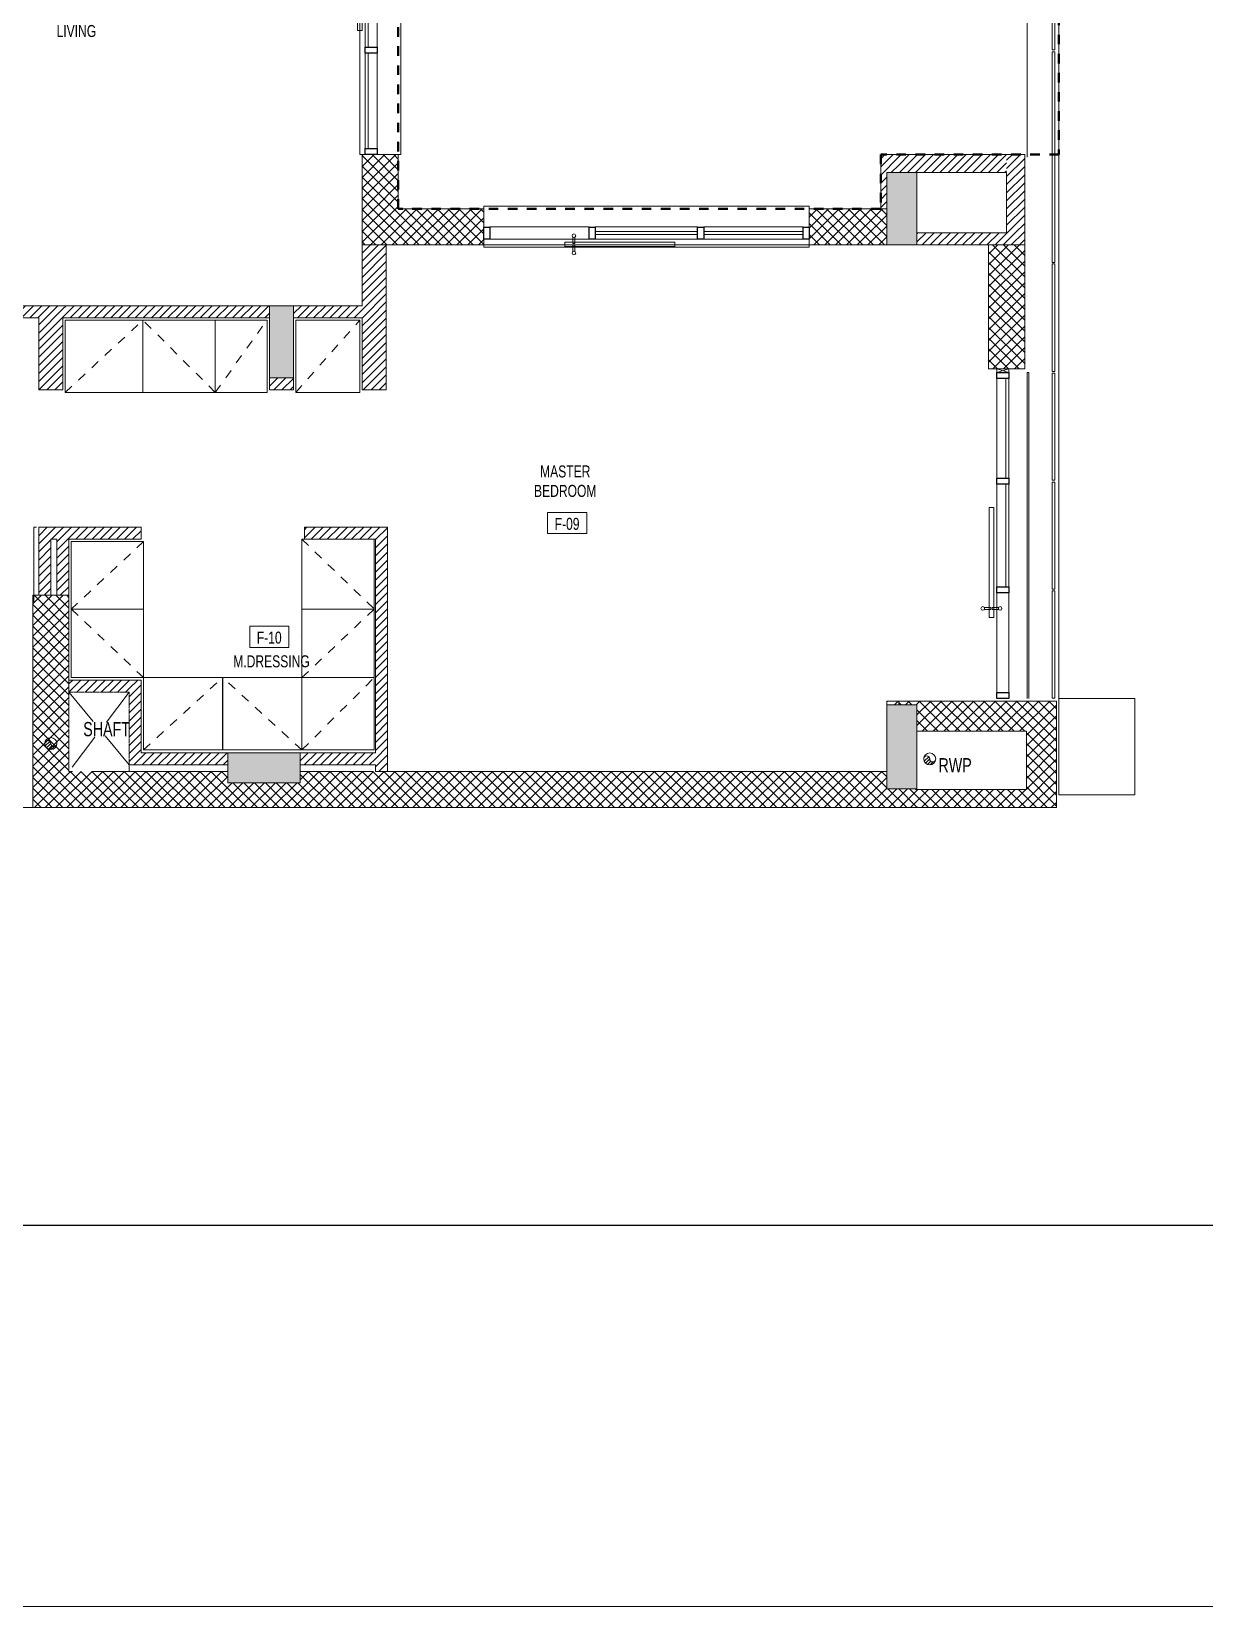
# Model space of a CAD drawing. Header units: millimetres. Extents: x -18512 to 101824, y -95768 to 52898.
# Drawn here: x 67708 to 77445, y -95768 to -82685 of the extents above; entities that cross this region are included whole.
import ezdxf

# ---------------------------------------------------------------- set-up
doc = ezdxf.new("R2010")
doc.units = ezdxf.units.MM
doc.header["$LTSCALE"] = 25
for name, pattern in [('Dash', [6.35, 3.175, -3.175]), ('Dash 3mm', [6, 3, -3]), ('HIDDEN', [0.375, 0.25, -0.125])]:
    doc.linetypes.add(name, pattern=pattern)
doc.layers.get('Defpoints').update_dxf_attribs({"lineweight": 0})
for name, color, linetype, lineweight in [('_FW_WALL_EXISTING', 150, 'Continuous', 25), ('A-ANNO-TEXT', 2, 'Continuous', 9), ('A-AREA-IDEN', 2, 'Continuous', 9), ('A-DETL', 7, 'Continuous', 5), ('A-DETL-MBND', 5, 'HIDDEN', 9), ('A-DOOR', 31, 'Continuous', 18), ('A-FLOR-OTLN', 6, 'Continuous', 18), ('A-FLOR-STRS', 2, 'Continuous', 9), ('A-GLAZ', 6, 'Continuous', 9), ('A-GLAZ-CWMG', 51, 'Continuous', 9), ('A-WOODEN DOOR FRAM', 9, 'Continuous', 9), ('I-WALL', 2, 'Continuous', 9), ('Q-CASE', 31, 'Continuous', 13), ('Q-CASE-HDLN', 31, 'Dash 3mm', 13), ('S-COLS', 6, 'Continuous', 9)]:
    doc.layers.add(name, color=color, linetype=linetype, lineweight=lineweight)
doc.layers.add('AR WALL HATCH', color=8, linetype='Continuous')
doc.styles.add('Arial Narrow_3', font='fi_9001f.ttf', dxfattribs={"width": 0.75, "height": 117.993921})
doc.styles.add('Arial Narrow_4', font='fi_9001f.ttf', dxfattribs={"width": 0.75, "height": 147.492401})
pattern_1 = [(45, (59229.075, -128347.31), (-33.67596, 33.67596), [])]
pattern_2 = [(45, (59229.075, -128347.31), (-44.90128, 44.90128), []), (135, (59229.075, -128347.31), (-44.90128, -44.90128), [])]
pattern_3 = [(45, (59229.075, -128367.31), (-33.67596, 33.67596), [])]

# ---------------------------------------------------------------- blocks, each defined once
blk = doc.blocks.new('Q  CurtainWall sliding door - GD03 85mm-7575996-FIRST FLOOR PLAN')
at = {"layer": 'A-DOOR'}
for p, q in [((277, 153), (277, 100)), ((293, 100), (293, 153)), ((210, 75), (210, 113)), ((210, 113), (1124, 113)), ((1124, 75), (210, 75)), ((277, 100), (293, 100)), ((277, 35), (277, 88)), ((277, 88), (293, 88)), ((293, 88), (293, 35)), ((1124, 113), (1124, 75))]:
    blk.add_line(p, q, dxfattribs=at)
for centre in [(285, 166), (285, 22)]:
    blk.add_circle(centre, 15, dxfattribs=at)
blk = doc.blocks.new('Rectangular Mullion - 50 x 100mm-7747704-FIRST FLOOR PLAN')
at = {"layer": 'A-GLAZ-CWMG'}
for p, q in [((13109, -15853), (12284, -15853)), ((13109, -15953), (12284, -15953))]:
    blk.add_line(p, q, dxfattribs=at)
blk = doc.blocks.new('Rectangular Mullion - 50 x 100mm-7747784-FIRST FLOOR PLAN')
at = {"layer": 'A-GLAZ-CWMG', "lineweight": 30}
for p, q in [((-50, 50), (0, 50)), ((-50, -50), (-50, 50)), ((0, 50), (0, -50)), ((0, -50), (-50, -50))]:
    blk.add_line(p, q, dxfattribs=at)
blk = doc.blocks.new('Rectangular Mullion - 50 x 100mm-7747785-FIRST FLOOR PLAN')
at = {"layer": 'A-GLAZ-CWMG', "lineweight": 30}
for p, q in [((0, 50), (-50, 50)), ((-50, 50), (-50, -50)), ((0, -50), (0, 50)), ((-50, -50), (0, -50))]:
    blk.add_line(p, q, dxfattribs=at)
blk = doc.blocks.new('System Panel - Glazed2-7575997-FIRST FLOOR PLAN')
at = {"layer": 'A-GLAZ', "lineweight": 18}
for p, q in [((425, 12.5), (-425, 12.5)), ((-425, 12.5), (-425, -12.5)), ((425, -12.5), (425, 12.5)), ((-425, -12.5), (425, -12.5))]:
    blk.add_line(p, q, dxfattribs=at)
blk = doc.blocks.new('System Panel - Glazed2-7575999-FIRST FLOOR PLAN')
at = {"layer": 'A-GLAZ', "lineweight": 18}
for p, q in [((412.5, 12.5), (-412.5, 12.5)), ((-412.5, 12.5), (-412.5, -12.5)), ((412.5, -12.5), (412.5, 12.5)), ((-412.5, -12.5), (412.5, -12.5))]:
    blk.add_line(p, q, dxfattribs=at)
blk = doc.blocks.new('Rectangular Mullion - 50 x 100mm-7747907-FIRST FLOOR PLAN')
at = {"layer": 'A-GLAZ-CWMG'}
for p, q in [((14009, -15853), (13159, -15853)), ((14009, -15953), (13159, -15953))]:
    blk.add_line(p, q, dxfattribs=at)
blk = doc.blocks.new('Rectangular Mullion - 50 x 100mm-5950993-FIRST FLOOR PLAN')
at = {"layer": 'A-GLAZ-CWMG', "lineweight": 30}
for p, q in [((-25, 50), (25, 50)), ((-25, -50), (-25, 50)), ((25, 50), (25, -50)), ((25, -50), (-25, -50))]:
    blk.add_line(p, q, dxfattribs=at)
blk = doc.blocks.new('Q  CurtainWall sliding door - GD03 85mm-8454329-FIRST FLOOR PLAN')
at = {"layer": 'A-DOOR'}
for p, q in [((1124, -75), (210, -75)), ((210, -75), (210, -113)), ((210, -113), (1124, -113)), ((277, -35), (277, -88)), ((277, -88), (293, -88)), ((277, -153), (277, -100)), ((277, -100), (293, -100)), ((293, -88), (293, -35)), ((293, -100), (293, -153)), ((1124, -113), (1124, -75))]:
    blk.add_line(p, q, dxfattribs=at)
for centre in [(285, -22), (285, -166)]:
    blk.add_circle(centre, 15, dxfattribs=at)
blk = doc.blocks.new('System Panel - Glazed-8454330-FIRST FLOOR PLAN')
at = {"layer": 'A-GLAZ', "lineweight": 18}
for p, q in [((427, 50), (-427, 50)), ((-427, 50), (-427, 25)), ((-427, 25), (427, 25)), ((427, 25), (427, 50))]:
    blk.add_line(p, q, dxfattribs=at)
blk = doc.blocks.new('System Panel - Glazed-8454331-FIRST FLOOR PLAN')
at = {"layer": 'A-GLAZ', "lineweight": 18}
for p, q in [((414, 49), (-414, 49)), ((-414, 49), (-414, 25)), ((-414, 25), (414, 25)), ((414, 25), (414, 49))]:
    blk.add_line(p, q, dxfattribs=at)
blk = doc.blocks.new('Rectangular Mullion - 50 x 100mm-8454334-FIRST FLOOR PLAN')
at = {"layer": 'A-GLAZ-CWMG'}
for p, q in [((16492, -12913), (16492, -12085)), ((16592, -12913), (16592, -12085))]:
    blk.add_line(p, q, dxfattribs=at)
blk = doc.blocks.new('Rectangular Mullion - 50 x 100mm-8454335-FIRST FLOOR PLAN')
at = {"layer": 'A-GLAZ-CWMG'}
for p, q in [((16492, -13816), (16492, -12963)), ((16592, -13816), (16592, -12963))]:
    blk.add_line(p, q, dxfattribs=at)
blk = doc.blocks.new('M_NAGA Room Tag - Room Tag-1756429-FIRST FLOOR PLAN')
at = {"layer": 'A-AREA-IDEN'}
for p, q in [((-3.25, 1.75), (-3.25, -1.75)), ((-3.25, 1.75), (3.25, 1.75)), ((3.25, 1.75), (3.25, -1.75)), ((-3.25, -1.75), (3.25, -1.75))]:
    blk.add_line(p, q, dxfattribs=at)
blk = doc.blocks.new('M_Tall Cabinet-Single Door_2_1 - MASTER_S CLOSET-8457966-FIRST FLOOR PLAN_')
at = {"layer": 'Q-CASE'}
for p, q in [((-266, 600), (304, 600)), ((-266, 0), (-266, 600)), ((304, 600), (304, 0)), ((304, 0), (-266, 0))]:
    blk.add_line(p, q, dxfattribs=at)
at = {"layer": 'Q-CASE-HDLN'}
blk.add_line((-266, 0), (304, 600), dxfattribs=at)
blk = doc.blocks.new('M_Tall Cabinet-Single Door_2_1 - MASTER_S CLOSET-5801432-FIRST FLOOR PLAN_')
at = {"layer": 'Q-CASE'}
for p, q in [((-281, 600), (319, 600)), ((-281, 0), (-281, 600)), ((319, 600), (319, 0)), ((319, 0), (-281, 0))]:
    blk.add_line(p, q, dxfattribs=at)
at = {"layer": 'Q-CASE-HDLN'}
blk.add_line((-281, 0), (319, 600), dxfattribs=at)
blk = doc.blocks.new('M_Tall Cabinet-Single Door_2_1 - MASTER_S CLOSET 3-8419521-FIRST FLOOR PLAN_')
at = {"layer": 'Q-CASE'}
for p, q in [((347, 0), (-310, 0)), ((-310, 0), (-310, -600)), ((347, -600), (347, 0)), ((-310, -600), (347, -600))]:
    blk.add_line(p, q, dxfattribs=at)
at = {"layer": 'Q-CASE-HDLN'}
blk.add_line((-310, 0), (347, -600), dxfattribs=at)
blk = doc.blocks.new('M_Tall Cabinet-Single Door_2_1 - MASTER_S CLOSET 3-7591575-FIRST FLOOR PLAN_')
at = {"layer": 'Q-CASE'}
for p, q in [((-310, 600), (347, 600)), ((-310, 0), (-310, 600)), ((347, 600), (347, 0)), ((347, 0), (-310, 0))]:
    blk.add_line(p, q, dxfattribs=at)
at = {"layer": 'Q-CASE-HDLN'}
blk.add_line((-310, 0), (347, 600), dxfattribs=at)
blk = doc.blocks.new('M_Tall Cabinet-Single Door_2_1 - MASTER_S CLOSET-8457960-FIRST FLOOR PLAN_')
at = {"layer": 'Q-CASE'}
for p, q in [((309, 0), (-271, 0)), ((-271, 0), (-271, -600)), ((309, -600), (309, 0)), ((-271, -600), (309, -600))]:
    blk.add_line(p, q, dxfattribs=at)
at = {"layer": 'Q-CASE-HDLN'}
blk.add_line((-271, 0), (309, -600), dxfattribs=at)
blk = doc.blocks.new('M_Tall Cabinet-Single Door_2_1 - MASTER_S CLOSET-8457912-FIRST FLOOR PLAN_')
at = {"layer": 'Q-CASE'}
for p, q in [((304, 0), (-266, 0)), ((-266, 0), (-266, -600)), ((304, -600), (304, 0)), ((-266, -600), (304, -600))]:
    blk.add_line(p, q, dxfattribs=at)
at = {"layer": 'Q-CASE-HDLN'}
blk.add_line((-266, 0), (304, -600), dxfattribs=at)
blk = doc.blocks.new('M_Tall Cabinet-Single Door_2_1 - MASTER_S CLOSET-8457936-FIRST FLOOR PLAN_')
at = {"layer": 'Q-CASE'}
for p, q in [((-261, 600), (299, 600)), ((-261, 0), (-261, 600)), ((299, 600), (299, 0)), ((299, 0), (-261, 0))]:
    blk.add_line(p, q, dxfattribs=at)
at = {"layer": 'Q-CASE-HDLN'}
blk.add_line((-261, 0), (299, 600), dxfattribs=at)
blk = doc.blocks.new('M_Tall Cabinet-Single Door_2_1 - MASTER_S CLOSET-8828864-FIRST FLOOR PLAN_')
at = {"layer": 'Q-CASE'}
for p, q in [((284, 0), (-246, 0)), ((-246, 0), (-246, -600)), ((284, -600), (284, 0)), ((-246, -600), (284, -600))]:
    blk.add_line(p, q, dxfattribs=at)
at = {"layer": 'Q-CASE-HDLN'}
blk.add_line((-246, 0), (284, -600), dxfattribs=at)
blk = doc.blocks.new('M_Tall Cabinet-Single Door_2_1 - MASTER_S CLOSET-7786597-FIRST FLOOR PLAN_')
at = {"layer": 'Q-CASE'}
for p, q in [((341, 0), (-304, 0)), ((-304, 0), (-304, -600)), ((341, -600), (341, 0)), ((-304, -600), (341, -600))]:
    blk.add_line(p, q, dxfattribs=at)
at = {"layer": 'Q-CASE-HDLN'}
blk.add_line((-304, 0), (341, -600), dxfattribs=at)
blk = doc.blocks.new('M_Tall Cabinet-Single Door_2_1 - MASTER_S CLOSET-8829059-FIRST FLOOR PLAN_')
at = {"layer": 'Q-CASE'}
for p, q in [((234, 0), (-196, 0)), ((-196, 0), (-196, -600)), ((234, -600), (234, 0)), ((-196, -600), (234, -600))]:
    blk.add_line(p, q, dxfattribs=at)
at = {"layer": 'Q-CASE-HDLN'}
blk.add_line((-196, 0), (234, -600), dxfattribs=at)
blk = doc.blocks.new('System Panel - Glazed-8810066-FIRST FLOOR PLAN')
at = {"layer": 'A-GLAZ', "lineweight": 18}
for p, q in [((396, -24), (-396, -24)), ((-396, -24), (-396, -49)), ((-396, -49), (396, -49)), ((396, -49), (396, -24))]:
    blk.add_line(p, q, dxfattribs=at)
blk = doc.blocks.new('System Panel - Glazed-8810067-FIRST FLOOR PLAN')
at = {"layer": 'A-GLAZ', "lineweight": 18}
for p, q in [((408, -25), (-408, -25)), ((-408, -25), (-408, -49)), ((-408, -49), (408, -49)), ((408, -49), (408, -25))]:
    blk.add_line(p, q, dxfattribs=at)
blk = doc.blocks.new('Q  CurtainWall sliding door - GD03 85mm-8810068-FIRST FLOOR PLAN')
at = {"layer": 'A-DOOR'}
for p, q in [((277, 153), (277, 100)), ((293, 100), (293, 153)), ((210, 75), (210, 113)), ((210, 113), (1124, 113)), ((1124, 75), (210, 75)), ((277, 100), (293, 100)), ((277, 35), (277, 88)), ((277, 88), (293, 88)), ((293, 88), (293, 35)), ((1124, 113), (1124, 75))]:
    blk.add_line(p, q, dxfattribs=at)
for centre in [(285, 166), (285, 22)]:
    blk.add_circle(centre, 15, dxfattribs=at)
blk = doc.blocks.new('Rectangular Mullion - 50 x 100mm-8809204-FIRST FLOOR PLAN')
at = {"layer": 'A-GLAZ-CWMG'}
for p, q in [((11249, -17396), (11249, -16604)), ((11349, -17396), (11349, -16604))]:
    blk.add_line(p, q, dxfattribs=at)
blk = doc.blocks.new('Rectangular Mullion - 50 x 100mm-8809205-FIRST FLOOR PLAN')
at = {"layer": 'A-GLAZ-CWMG'}
for p, q in [((11249, -18263), (11249, -17446)), ((11349, -18263), (11349, -17446))]:
    blk.add_line(p, q, dxfattribs=at)
blk = doc.blocks.new('Rectangular Mullion - 50 x 150mm-5974282-FIRST FLOOR PLAN')
at = {"layer": 'A-GLAZ-CWMG', "lineweight": 30}
for p, q in [((-50, 75), (0, 75)), ((-50, -75), (-50, 75)), ((0, 75), (0, -75)), ((0, -75), (-50, -75))]:
    blk.add_line(p, q, dxfattribs=at)
blk = doc.blocks.new('Rectangular Mullion - 50 x 100mm-7747902-FIRST FLOOR PLAN')
at = {"layer": 'A-GLAZ-CWMG', "lineweight": 30}
for p, q in [((0, 50), (-50, 50)), ((-50, 50), (-50, -50)), ((0, -50), (0, 50)), ((-50, -50), (0, -50))]:
    blk.add_line(p, q, dxfattribs=at)
blk = doc.blocks.new('Rectangular Mullion - 50 x 100mm-5974284-FIRST FLOOR PLAN')
at = {"layer": 'A-GLAZ-CWMG', "lineweight": 30}
for p, q in [((-25, 50), (25, 50)), ((-25, -50), (-25, 50)), ((25, 50), (25, -50)), ((25, -50), (-25, -50))]:
    blk.add_line(p, q, dxfattribs=at)
blk = doc.blocks.new('windo master 1')
at = {"layer": 'I-WALL'}
for p, q in [((-151003, -61021), (-153583, -61021)), ((-153583, -61041), (-153583, -61341)), ((-150983, -61021), (-151003, -61021)), ((-150983, -61341), (-150983, -61041)), ((-150883, -61021), (-150883, -61041)), ((-153583, -61361), (-150983, -61361))]:
    blk.add_line(p, q, dxfattribs=at)
for points in [[(-153583, -61041), (-153583, -61021)], [(-153583, -61361), (-153583, -61341)], [(-150983, -61361), (-150983, -61341)]]:
    blk.add_lwpolyline(points, dxfattribs=at)
at = {"layer": 'A-DOOR', "xscale": -1}
blk.add_blockref('Q  CurtainWall sliding door - GD03 85mm-8810068-FIRST FLOOR PLAN', (-151429, -61116), dxfattribs=at)
at = {"layer": 'A-GLAZ', "xscale": -1, "rotation": 180}
for name, p in [('System Panel - Glazed-8810066-FIRST FLOOR PLAN', (-153137, -61116)), ('System Panel - Glazed-8810067-FIRST FLOOR PLAN', (-152283, -61116))]:
    blk.add_blockref(name, p, dxfattribs=at)
at = {"layer": 'A-GLAZ-CWMG', "xscale": -1}
blk.add_blockref('Rectangular Mullion - 50 x 100mm-7747902-FIRST FLOOR PLAN', (-153583, -61116), dxfattribs=at)
at = {"layer": 'A-GLAZ-CWMG', "xscale": -1, "rotation": 90}
for name, p in [('Rectangular Mullion - 50 x 100mm-8809204-FIRST FLOOR PLAN', (-170138, -49817)), ('Rectangular Mullion - 50 x 100mm-8809205-FIRST FLOOR PLAN', (-170138, -49817)), ('Rectangular Mullion - 50 x 100mm-8809204-FIRST FLOOR PLAN', (-168429, -49817))]:
    blk.add_blockref(name, p, dxfattribs=at)
at = {"layer": 'A-GLAZ-CWMG', "extrusion": (0, 0, -1), "xscale": -1}
for name, p in [('Rectangular Mullion - 50 x 100mm-5974284-FIRST FLOOR PLAN', (152717, -61116)), ('Rectangular Mullion - 50 x 100mm-5974284-FIRST FLOOR PLAN', (151850, -61116)), ('Rectangular Mullion - 50 x 150mm-5974282-FIRST FLOOR PLAN', (150983, -61116))]:
    blk.add_blockref(name, p, dxfattribs=at)

msp = doc.modelspace()

# ---------------------------------------------------------------- hatches: boundary and pattern name
at = {"layer": 'AR WALL HATCH', "lineweight": 5}
h = msp.add_hatch(dxfattribs=at)
h.set_pattern_fill('ANSI37', color=256, scale=20, style=0)
h.set_pattern_definition(pattern_2)
h.paths.add_polyline_path([(70453.1, -83707.3), (70753.1, -83707.3), (70753.1, -84157), (70453.1, -84157), (70453.1, -83940.2)], flags=0)
h.paths.add_polyline_path([(70453.1, -79588.9), (70753.1, -79588.9), (70753.1, -81107.3), (70453.1, -81107.3)])
h = msp.add_hatch(dxfattribs=at)
h.set_pattern_fill('ANSI31', color=256, scale=15, style=0)
h.set_pattern_definition(pattern_3)
h.paths.add_polyline_path([(74758.1, -83707.4), (74908.1, -83707.4), (74908.1, -83857.4), (74808.1, -83857.4), (74808.1, -84157), (74758.1, -84157), (74758.1, -84117)])
h = msp.add_hatch(dxfattribs=at)
h.set_pattern_fill('ANSI31', color=256, scale=15, style=0)
h.set_pattern_definition(pattern_3)
h.paths.add_polyline_path([(75803.1, -83707.4), (75803.1, -83857.4), (75058.1, -83857.4), (74908.1, -83857.4), (74908.1, -83707.4), (75260.3, -83707.4)])
h = msp.add_hatch(dxfattribs=at)
h.set_pattern_fill('ANSI31', color=256, scale=15, style=0)
h.set_pattern_definition(pattern_1)
h.paths.add_polyline_path([(75953.1, -83707.4), (75953.1, -84357), (75803.1, -84357), (75803.1, -83707.4)])
h = msp.add_hatch(dxfattribs=at)
h.set_pattern_fill('ANSI37', color=256, scale=20, style=0)
h.set_pattern_definition(pattern_2)
h.paths.add_polyline_path([(74284.1, -84157), (74808.1, -84157), (74808.1, -84457), (74163, -84457), (74163, -84157)], flags=0)
h.paths.add_polyline_path([(70753.1, -84157), (71463, -84157), (71463, -84457), (70453.1, -84457), (70453.1, -84157), (70623.3, -84157)], flags=0)
h = msp.add_hatch(dxfattribs=at)
h.set_pattern_fill('ANSI31', color=256, scale=15, style=0)
h.set_pattern_definition(pattern_1)
h.paths.add_polyline_path([(75803.1, -84357), (75953.1, -84357), (75953.1, -84457), (75058.1, -84457), (75058.1, -84357), (75260.3, -84357)], flags=0)
h = msp.add_hatch(dxfattribs=at)
h.set_pattern_fill('ANSI31', color=256, scale=15, style=0)
h.set_pattern_definition(pattern_1)
h.paths.add_polyline_path([(70653.1, -84457), (70653.1, -85062.4), (70453.1, -85062.4), (70453.1, -84457)], flags=0)
h = msp.add_hatch(dxfattribs=at)
h.set_pattern_fill('ANSI37', color=256, scale=20, style=0)
h.set_pattern_definition(pattern_2)
h.paths.add_polyline_path([(75953.1, -85486.9), (75653.1, -85486.9), (75653.1, -84457), (75953.1, -84457)])
h = msp.add_hatch(dxfattribs=at)
h.set_pattern_fill('ANSI31', color=256, scale=15, style=0)
h.set_pattern_definition(pattern_1)
h.paths.add_polyline_path([(67768.1, -84962.4), (67768.1, -85062.4), (67028.1, -85062.4), (67028.1, -84962.4), (67748.1, -84962.4)])
h.paths.add_polyline_path([(65898.1, -84962.4), (65968.1, -84962.4), (65968.1, -85062.4), (65878.1, -85062.4), (65878.1, -84962.4)])
h = msp.add_hatch(dxfattribs=at)
h.set_pattern_fill('ANSI31', color=256, scale=15, style=0)
h.set_pattern_definition(pattern_1)
h.paths.add_polyline_path([(67968.1, -84962.4), (67968.1, -85662.4), (67768.1, -85662.4), (67768.1, -84962.4)], flags=0)
h = msp.add_hatch(dxfattribs=at)
h.set_pattern_fill('ANSI31', color=256, scale=15, style=0)
h.set_pattern_definition(pattern_1)
h.paths.add_polyline_path([(70453.1, -84962.4), (70453.1, -85062.4), (69882.9, -85062.4), (69882.9, -84962.4), (70433.1, -84962.4)], flags=0)
h.paths.add_polyline_path([(67988.1, -84962.4), (69682.9, -84962.4), (69682.9, -85062.4), (67968.1, -85062.4), (67968.1, -84962.4)], flags=0)
h = msp.add_hatch(dxfattribs=at)
h.set_pattern_fill('ANSI31', color=256, scale=15, style=0)
h.set_pattern_definition(pattern_1)
h.paths.add_polyline_path([(70453.1, -85062.4), (70653.1, -85062.4), (70653.1, -85662.4), (70453.1, -85662.4), (70453.1, -85070)], flags=0)
h = msp.add_hatch(dxfattribs=at)
h.set_pattern_fill('ANSI31', color=256, scale=15, style=0)
h.set_pattern_definition(pattern_1)
h.paths.add_polyline_path([(69882.9, -85662.4), (69682.9, -85662.4), (69682.9, -85562.4), (69782.9, -85562.4), (69882.9, -85562.4)])
h = msp.add_hatch(dxfattribs=at)
h.set_pattern_fill('ANSI31', color=256, scale=15, style=0)
h.set_pattern_definition(pattern_1)
h.paths.add_polyline_path([(67868.1, -87367.6), (67768.1, -87367.6), (67768.1, -86802.4), (67868.1, -86802.4)])
h = msp.add_hatch(dxfattribs=at)
h.set_pattern_fill('ANSI31', color=256, scale=15, style=0)
h.set_pattern_definition(pattern_1)
h.paths.add_polyline_path([(67938.7, -86802.4), (68618.1, -86802.4), (68618.1, -86902.4), (67868.1, -86902.4), (67868.1, -86802.4)], flags=0)
h = msp.add_hatch(dxfattribs=at)
h.set_pattern_fill('ANSI31', color=256, scale=15, style=0)
h.set_pattern_definition(pattern_1)
h.paths.add_polyline_path([(70553.1, -86802.4), (70663.1, -86802.4), (70663.1, -86902.4), (69973.1, -86902.4), (69973.1, -86802.4), (70379.2, -86802.4)], flags=0)
h = msp.add_hatch(dxfattribs=at)
h.set_pattern_fill('ANSI31', color=256, scale=15, style=0)
h.set_pattern_definition(pattern_1)
h.paths.add_polyline_path([(67918.1, -86902.4), (68018.1, -86902.4), (68018.1, -87367.6), (67918.1, -87367.6), (67918.1, -86922.4)])
h = msp.add_hatch(dxfattribs=at)
h.set_pattern_fill('ANSI31', color=256, scale=15, style=0)
h.set_pattern_definition(pattern_1)
h.paths.add_polyline_path([(70563.1, -86902.4), (70663.1, -86902.4), (70663.1, -88832.4), (70563.1, -88832.4), (70563.1, -86922.4)], flags=0)
h = msp.add_hatch(dxfattribs=at)
h.set_pattern_fill('ANSI37', color=256, scale=20, style=0)
h.set_pattern_definition(pattern_2)
h.paths.add_polyline_path([(67868.1, -87367.6), (68018.1, -87367.6), (68018.1, -88072.4), (67718.1, -88072.4), (67718.1, -87367.6), (67768.1, -87367.6)])
h = msp.add_hatch(dxfattribs=at)
h.set_pattern_fill('ANSI37', color=256, scale=20, style=0)
h.set_pattern_definition(pattern_2)
h.paths.add_polyline_path([(68018.1, -88072.4), (68018.1, -88832.4), (67718.1, -88832.4), (67718.1, -88072.4), (67938.7, -88072.4)], flags=0)
h = msp.add_hatch(dxfattribs=at)
h.set_pattern_fill('ANSI31', color=256, scale=15, style=0)
h.set_pattern_definition(pattern_1)
h.paths.add_polyline_path([(68518.1, -88072.4), (68518.1, -88172.4), (68018.1, -88172.4), (68018.1, -88072.4), (68426.8, -88072.4)], flags=0)
h = msp.add_hatch(dxfattribs=at)
h.set_pattern_fill('ANSI31', color=256, scale=15, style=0)
h.set_pattern_definition(pattern_1)
h.paths.add_polyline_path([(68518.1, -88072.4), (68618.1, -88072.4), (68618.1, -88676.9), (68518.1, -88676.9), (68518.1, -88083)], flags=0)
h = msp.add_hatch(dxfattribs=at)
h.set_pattern_fill('ANSI37', color=256, scale=20, style=0)
h.set_pattern_definition(pattern_2)
h.paths.add_polyline_path([(74928.1, -88246.9), (75822.1, -88246.9), (75822.1, -88496.9), (75058.1, -88496.9), (75058.1, -88276.9), (74908.1, -88276.9), (74908.1, -88246.9)], flags=0)
h = msp.add_hatch(dxfattribs=at)
h.set_pattern_fill('ANSI37', color=256, scale=20, style=0)
h.set_pattern_definition(pattern_2)
h.paths.add_polyline_path([(76217.1, -88246.9), (76217.1, -88496.9), (75822.1, -88496.9), (75822.1, -88246.9)])
h = msp.add_hatch(dxfattribs=at)
h.set_pattern_fill('ANSI37', color=256, scale=20, style=0)
h.set_pattern_definition(pattern_2)
h.paths.add_polyline_path([(76217.1, -88496.9), (76217.1, -89132.4), (75967.1, -89132.4), (75967.1, -88496.9)], flags=0)
h = msp.add_hatch(dxfattribs=at)
h.set_pattern_fill('ANSI31', color=256, scale=15, style=0)
h.set_pattern_definition(pattern_1)
h.paths.add_polyline_path([(69338.1, -88676.9), (69338.1, -88776.9), (68518.1, -88776.9), (68518.1, -88676.9), (68618.1, -88676.9)], flags=0)
h.paths.add_polyline_path([(69938.1, -88676.9), (70563.1, -88676.9), (70563.1, -88776.9), (69938.1, -88776.9)], flags=0)
h = msp.add_hatch(dxfattribs=at)
h.set_pattern_fill('ANSI37', color=256, scale=20, style=0)
h.set_pattern_definition(pattern_2)
h.paths.add_polyline_path([(67718.1, -88832.4), (69338.1, -88832.4), (69338.1, -88926.9), (69938.1, -88926.9), (69938.1, -88832.4), (70663.1, -88832.4), (70663.1, -89132.4), (67718.1, -89132.4), (67718.1, -88836.2)], flags=0)
h = msp.add_hatch(dxfattribs=at)
h.set_pattern_fill('ANSI37', color=256, scale=20, style=0)
h.set_pattern_definition(pattern_2)
h.paths.add_polyline_path([(70683.1, -88832.4), (74808.1, -88832.4), (74808.1, -88976.9), (75047.1, -88976.9), (75047.1, -89132.4), (70663.1, -89132.4), (70663.1, -88832.4)], flags=0)
h = msp.add_hatch(dxfattribs=at)
h.set_pattern_fill('ANSI37', color=256, scale=20, style=0)
h.set_pattern_definition(pattern_2)
h.paths.add_polyline_path([(75047.1, -88982.4), (75967.1, -88982.4), (75967.1, -89132.4), (75047.1, -89132.4)], flags=0)
at = {"layer": 'I-WALL'}
h = msp.add_hatch(dxfattribs=at)
h.set_pattern_fill('ANSI31', color=256, scale=20, style=0)
h.set_pattern_definition([(45, (59229.075, -128347.31), (-44.90128, 44.90128), [])])
h.paths.add_polyline_path([(74808.1, -88246.9), (74908.1, -88246.9), (74908.1, -88276.9), (74808.1, -88276.9)], flags=0)
at = {"layer": 'S-COLS', "lineweight": 5}
for points in [[(75058.1, -83857), (75058.1, -84457), (74808.1, -84457), (74808.1, -83857), (74908.1, -83857)], [(69682.9, -84962.4), (69882.9, -84962.4), (69882.9, -85562.4), (69682.9, -85562.4), (69682.9, -85062.4)], [(74928.1, -88276.9), (75058.1, -88276.9), (75058.1, -88976.9), (74808.1, -88976.9), (74808.1, -88276.9), (74908.1, -88276.9)], [(69338.1, -88676.9), (69938.1, -88676.9), (69938.1, -88926.9), (69338.1, -88926.9), (69338.1, -88776.9)]]:
    msp.add_hatch(color=252, dxfattribs=at).paths.add_polyline_path(points, flags=0)

# ---------------------------------------------------------------- linework, layer by layer
at = {"layer": '_FW_WALL_EXISTING'}
msp.add_line((53201.4, -92600.4), (82927.7, -92600.4), dxfattribs=at)
at = {"layer": 'A-DETL', "lineweight": 18}
for p, q in [((76237.1, -89026.9), (76237.1, -88226.9)), ((76237.1, -88226.9), (76868.1, -88226.9)), ((76868.1, -88226.9), (76868.1, -89026.9)), ((76868.1, -89026.9), (76237.1, -89026.9))]:
    msp.add_line(p, q, dxfattribs=at)
at = {"layer": 'A-DETL'}
for p, q in [((67859.7, -88581.7), (67821.9, -88619.5)), ((67868.1, -88600.4), (67832.8, -88635.7)), ((67876.6, -88619.1), (67849, -88646.6)), ((67897.8, -88624.9), (67872.6, -88650.2)), ((75156.1, -88709), (75118.3, -88746.8)), ((75164.5, -88727.7), (75129.1, -88763.1)), ((75172.9, -88746.4), (75145.4, -88773.9)), ((75194.1, -88752.3), (75168.9, -88777.5))]:
    msp.add_line(p, q, dxfattribs=at)
at = {"layer": 'A-DETL', "lineweight": 18}
for centre in [(67868.1, -88600.4), (75164.5, -88727.7)]:
    msp.add_circle(centre, 50, dxfattribs=at)
at = {"layer": 'A-DETL'}
for centre, start, end in [((67843.1, -88600.4), 0, 180), ((67893.1, -88600.4), 180, 0), ((75139.5, -88727.7), 0, 180), ((75189.5, -88727.7), 180, 0)]:
    msp.add_arc(centre, 25, start, end, dxfattribs=at)
at = {"layer": 'A-DETL-MBND'}
for p, q in [((68018.1, -88832.4), (68018.1, -88172.4)), ((68018.1, -88172.4), (68518.1, -88172.4)), ((68518.1, -88172.4), (68518.1, -88832.4))]:
    msp.add_line(p, q, dxfattribs=at)
at = {"layer": 'A-DETL-MBND', "ltscale": 50}
for p, q in [((68518.1, -88776.9), (68018.1, -88172.4)), ((68518.1, -88172.4), (68018.1, -88832.4)), ((68518.1, -88832.4), (68018.1, -88832.4))]:
    msp.add_line(p, q, dxfattribs=at)
at = {"layer": 'A-FLOR-OTLN'}
for p, q in [((76237.1, -76808.9), (76237.1, -88226.9)), ((75973.1, -83727.4), (75973.1, -77088.9)), ((71463, -84458), (74163, -84458)), ((75973.1, -85516.9), (75987.1, -85516.9)), ((75973.1, -88226.9), (75973.1, -85516.9)), ((75987.1, -85516.9), (75987.1, -88226.9)), ((67748.1, -86802.4), (67728.1, -86802.4)), ((67728.1, -86802.4), (67728.1, -87422.4)), ((69930.4, -87700.7), (69929.4, -87700.7)), ((67718.1, -89132.4), (65978.1, -89132.4))]:
    msp.add_line(p, q, dxfattribs=at)
at = {"layer": 'A-FLOR-STRS', "color": 20, "linetype": 'Dash', "lineweight": 50, "true_color": 0xf8311b}
msp.add_lwpolyline([(70912.3, -76202.4), (76237.1, -76202.4), (76237.1, -83707.4), (74758.1, -83707.4), (74758.1, -84157), (70753.1, -84157), (70753.1, -76758.5), (70912.3, -76758.5), (70912.3, -76202.4)], dxfattribs=at)
at = {"layer": 'A-WOODEN DOOR FRAM', "color": 252}
msp.add_lwpolyline([(75821.1, -85516.9), (75721.1, -85516.9), (75721.1, -85486.9), (75821.1, -85486.9)], close=True, dxfattribs=at)
for points in [[(75821.1, -85516.9), (75721.1, -85486.9)], [(75721.1, -85516.9), (75821.1, -85486.9)]]:
    msp.add_lwpolyline(points, dxfattribs=at)
at = {"layer": 'Defpoints'}
msp.add_lwpolyline([(44100.1, -69918.3), (88200.1, -69918.3), (88200.1, -95768.3), (44100.1, -95768.3)], close=True, dxfattribs=at)
at = {"layer": 'I-WALL'}
for p, q in [((76182.1, -81987.4), (76182.1, -82837.4)), ((76202.1, -82837.4), (76202.1, -81987.4)), ((76182.1, -82837.4), (76202.1, -82837.4)), ((76182.1, -82852.4), (76182.1, -83702.4)), ((76182.1, -82852.4), (76202.1, -82852.4)), ((76202.1, -83702.4), (76202.1, -82852.4)), ((70453.1, -83707.3), (70453.1, -84962.4)), ((70753.1, -84157), (70753.1, -83707.3)), ((75953.1, -83707.4), (74758.1, -83707.4)), ((74758.1, -83707.4), (74758.1, -84157)), ((75953.1, -83707.4), (75953.1, -85486.9)), ((76182.1, -83702.4), (76202.1, -83702.4)), ((76182.1, -83712.4), (76182.1, -84602.4)), ((76182.1, -83712.4), (76202.1, -83712.4)), ((76202.1, -84602.4), (76202.1, -83712.4)), ((75803.1, -83857.4), (74808.1, -83857.4)), ((74808.1, -83857.4), (74808.1, -84117)), ((75803.1, -84357), (75803.1, -83857.4)), ((71463, -84157), (70753.1, -84157)), ((71463, -84137), (71463, -84477)), ((74163, -84137), (71463, -84137)), ((74163, -84477), (74163, -84137)), ((74808.1, -84157), (74163, -84157)), ((74808.1, -84157), (74808.1, -84457)), ((75058.1, -84357), (75803.1, -84357)), ((75058.1, -84457), (75058.1, -84357)), ((70453.1, -84457), (71463, -84457)), ((70653.1, -84457), (70653.1, -85662.4)), ((71463, -84477), (74163, -84477)), ((74163, -84457), (75953.1, -84457)), ((75653.1, -85486.9), (75653.1, -84457)), ((76182.1, -84602.4), (76202.1, -84602.4)), ((76182.1, -84614.4), (76182.1, -85509.4)), ((76182.1, -84614.4), (76202.1, -84614.4)), ((76202.1, -85509.4), (76202.1, -84614.4)), ((67028.1, -84962.4), (70453.1, -84962.4)), ((69682.9, -84962.4), (69682.9, -85062.4)), ((69882.9, -84962.4), (69882.9, -85662.4)), ((67768.1, -85062.4), (67028.1, -85062.4)), ((67768.1, -85062.4), (67768.1, -85662.4)), ((67968.1, -85062.4), (67968.1, -85662.4)), ((69682.9, -85062.4), (67968.1, -85062.4)), ((69682.9, -85082.4), (69682.9, -85662.4)), ((70453.1, -85062.4), (69882.9, -85062.4)), ((70453.1, -85062.4), (70453.1, -85662.4)), ((69682.9, -85562.4), (69782.9, -85562.4)), ((69782.9, -85562.4), (69882.9, -85562.4)), ((75953.1, -85486.9), (75653.1, -85486.9)), ((76182.1, -85509.4), (76202.1, -85509.4)), ((76182.1, -85521.9), (76182.1, -86411.9)), ((76182.1, -85521.9), (76202.1, -85521.9)), ((76202.1, -86411.9), (76202.1, -85521.9)), ((67968.1, -85662.4), (67768.1, -85662.4)), ((69682.9, -85662.4), (69882.9, -85662.4)), ((70653.1, -85662.4), (70453.1, -85662.4)), ((76182.1, -86411.9), (76202.1, -86411.9)), ((76182.1, -86427.7), (76182.1, -87317.7)), ((76182.1, -86427.7), (76202.1, -86427.7)), ((76202.1, -87317.7), (76202.1, -86427.7)), ((67768.1, -87367.6), (67768.1, -86802.4)), ((68618.1, -86802.4), (67768.1, -86802.4)), ((68618.1, -86802.4), (68618.1, -86902.4)), ((69973.1, -86902.4), (69973.1, -86802.4)), ((69973.1, -86802.4), (70663.1, -86802.4)), ((70663.1, -86802.4), (70663.1, -88832.4)), ((67868.1, -86922.4), (67868.1, -86902.4)), ((67918.1, -86902.4), (67868.1, -86902.4)), ((67868.1, -86922.4), (67868.1, -87367.6)), ((67918.1, -86922.4), (67918.1, -86902.4)), ((67918.1, -87367.6), (67918.1, -86922.4)), ((68018.1, -86902.4), (68018.1, -88172.4)), ((68618.1, -86902.4), (68018.1, -86902.4)), ((70563.1, -86902.4), (69973.1, -86902.4)), ((70563.1, -86902.4), (70563.1, -88676.9)), ((67718.1, -87367.6), (68018.1, -87367.6)), ((67718.1, -89132.4), (67718.1, -87367.6)), ((76182.1, -87317.7), (76202.1, -87317.7)), ((76182.1, -87331.9), (76182.1, -88221.9)), ((76182.1, -87331.9), (76202.1, -87331.9)), ((76202.1, -88221.9), (76202.1, -87331.9)), ((68018.1, -88072.4), (68618.1, -88072.4)), ((68618.1, -88072.4), (68618.1, -88676.9)), ((76217.1, -88246.9), (74808.1, -88246.9)), ((74808.1, -88246.9), (74808.1, -88812.4)), ((74908.1, -88276.9), (74808.1, -88276.9)), ((74908.1, -88246.9), (74908.1, -88276.9)), ((75058.1, -88276.9), (74928.1, -88276.9)), ((75058.1, -88496.9), (75058.1, -88276.9)), ((76182.1, -88221.9), (76202.1, -88221.9)), ((76217.1, -88246.9), (76217.1, -89132.4)), ((75947.1, -88496.9), (75058.1, -88496.9)), ((75947.1, -88496.9), (75967.1, -88496.9)), ((75967.1, -88496.9), (75967.1, -88982.4)), ((68618.1, -88676.9), (70563.1, -88676.9)), ((69338.1, -88676.9), (69338.1, -88776.9)), ((69938.1, -88776.9), (69938.1, -88676.9)), ((69338.1, -88776.9), (68518.1, -88776.9)), ((68518.1, -88832.4), (69338.1, -88832.4)), ((69338.1, -88832.4), (69338.1, -88926.9)), ((70543.1, -88776.9), (69938.1, -88776.9)), ((69938.1, -88832.4), (70543.1, -88832.4)), ((69938.1, -88926.9), (69938.1, -88832.4)), ((70563.1, -88776.9), (70543.1, -88776.9)), ((70563.1, -88776.9), (70563.1, -88832.4)), ((70663.1, -88832.4), (70563.1, -88832.4)), ((70683.1, -88832.4), (70663.1, -88832.4)), ((74808.1, -88832.4), (70683.1, -88832.4)), ((74808.1, -88832.4), (74808.1, -88976.9)), ((69338.1, -88926.9), (69938.1, -88926.9)), ((74808.1, -88976.9), (75047.1, -88976.9)), ((75047.1, -88976.9), (75047.1, -88982.4)), ((75047.1, -88982.4), (75947.1, -88982.4)), ((75947.1, -88982.4), (75967.1, -88982.4)), ((67718.1, -89132.4), (76217.1, -89132.4))]:
    msp.add_line(p, q, dxfattribs=at)
at = {"layer": 'S-COLS', "color": 8}
for p, q in [((74808.1, -83857), (74808.1, -84457)), ((75058.1, -83857), (75058.1, -84457)), ((74808.1, -84457), (75058.1, -84457)), ((69682.9, -84962.4), (69682.9, -85562.4)), ((69682.9, -84962.4), (69882.9, -84962.4)), ((69882.9, -84962.4), (69882.9, -85562.4)), ((69682.9, -85562.4), (69882.9, -85562.4)), ((74808.1, -88276.9), (74808.1, -88976.9)), ((74808.1, -88276.9), (75058.1, -88276.9)), ((75058.1, -88276.9), (75058.1, -88976.9)), ((69338.1, -88676.9), (69938.1, -88676.9)), ((69338.1, -88676.9), (69338.1, -88926.9)), ((69938.1, -88676.9), (69938.1, -88926.9)), ((69938.1, -88926.9), (69338.1, -88926.9)), ((74808.1, -88976.9), (75058.1, -88976.9))]:
    msp.add_line(p, q, dxfattribs=at)

# ---------------------------------------------------------------- block references
at = {"layer": 'A-AREA-IDEN', "lineweight": 18, "xscale": -49.99999999999998, "yscale": 49.99999999999998, "zscale": 49.99999999999998, "rotation": 180}
for p in [(72154.6, -86768.2), (69682, -87713.3)]:
    msp.add_blockref('M_NAGA Room Tag - Room Tag-1756429-FIRST FLOOR PLAN', p, dxfattribs=at)
at = {"layer": 'A-DOOR', "xscale": -1}
for name, p, rotation in [('Q  CurtainWall sliding door - GD03 85mm-7575996-FIRST FLOOR PLAN', (71925.5, -84359), 180), ('Q  CurtainWall sliding door - GD03 85mm-8454329-FIRST FLOOR PLAN', (75771.1, -87762.7), 270)]:
    msp.add_blockref(name, p, dxfattribs=dict(at, rotation=rotation))
at = {"layer": 'A-GLAZ', "xscale": -1}
for name, p, rotation in [('System Panel - Glazed2-7575997-FIRST FLOOR PLAN', (72813, -84359), 180), ('System Panel - Glazed2-7575999-FIRST FLOOR PLAN', (73700.5, -84359), 180), ('System Panel - Glazed-8454331-FIRST FLOOR PLAN', (75771.1, -85981), 270), ('System Panel - Glazed-8454330-FIRST FLOOR PLAN', (75771.1, -86871.9), 270)]:
    msp.add_blockref(name, p, dxfattribs=dict(at, rotation=rotation))
at = {"layer": 'A-GLAZ-CWMG', "xscale": -1}
msp.add_blockref('Rectangular Mullion - 50 x 100mm-7747785-FIRST FLOOR PLAN', (71463, -84359), dxfattribs=at)
for name, p, rotation in [('Rectangular Mullion - 50 x 100mm-7747704-FIRST FLOOR PLAN', (59229.1, -100261.6), 180), ('Rectangular Mullion - 50 x 100mm-7747907-FIRST FLOOR PLAN', (59229.1, -100261.6), 180), ('Rectangular Mullion - 50 x 100mm-7747704-FIRST FLOOR PLAN', (61004.1, -100261.6), 180), ('Rectangular Mullion - 50 x 100mm-8454334-FIRST FLOOR PLAN', (59229.1, -98480), 180), ('Rectangular Mullion - 50 x 100mm-8454335-FIRST FLOOR PLAN', (59229.1, -100261.6), 180), ('Rectangular Mullion - 50 x 100mm-8454334-FIRST FLOOR PLAN', (59229.1, -100261.6), 180), ('Rectangular Mullion - 50 x 100mm-7747785-FIRST FLOOR PLAN', (75771.1, -88226.9), 90)]:
    msp.add_blockref(name, p, dxfattribs=dict(at, rotation=rotation))
at = {"layer": 'A-GLAZ-CWMG', "extrusion": (0, 0, -1), "xscale": -1}
for name, p in [('Rectangular Mullion - 50 x 100mm-5950993-FIRST FLOOR PLAN', (-72363, -84359)), ('Rectangular Mullion - 50 x 100mm-5950993-FIRST FLOOR PLAN', (-73263, -84359)), ('Rectangular Mullion - 50 x 100mm-7747784-FIRST FLOOR PLAN', (-74163, -84359))]:
    msp.add_blockref(name, p, dxfattribs=at)
at = {"layer": 'A-GLAZ-CWMG', "extrusion": (0, 0, -1), "xscale": -1, "rotation": 270}
for name, p in [('Rectangular Mullion - 50 x 100mm-7747784-FIRST FLOOR PLAN', (-75771.1, -85516.9)), ('Rectangular Mullion - 50 x 100mm-5950993-FIRST FLOOR PLAN', (-75771.1, -86420.2)), ('Rectangular Mullion - 50 x 100mm-5950993-FIRST FLOOR PLAN', (-75771.1, -87323.5))]:
    msp.add_blockref(name, p, dxfattribs=at)
at = {"layer": 'I-WALL', "color": 6, "rotation": 90.00000000000001}
msp.add_blockref('windo master 1', (9411.8, 69876), dxfattribs=at)
at = {"layer": 'Q-CASE', "xscale": -1}
for name, p, rotation in [('M_Tall Cabinet-Single Door_2_1 - MASTER_S CLOSET-7786597-FIRST FLOOR PLAN_', (68291.9, -85682.4), 180), ('M_Tall Cabinet-Single Door_2_1 - MASTER_S CLOSET-8829059-FIRST FLOOR PLAN_', (69429.3, -85682.4), 180), ('M_Tall Cabinet-Single Door_2_1 - MASTER_S CLOSET-8828864-FIRST FLOOR PLAN_', (70149.3, -85682.4), 180), ('M_Tall Cabinet-Single Door_2_1 - MASTER_S CLOSET-8457936-FIRST FLOOR PLAN_', (68638.1, -87183.6), 90), ('M_Tall Cabinet-Single Door_2_1 - MASTER_S CLOSET-8457960-FIRST FLOOR PLAN_', (69953.1, -87173.6), 90), ('M_Tall Cabinet-Single Door_2_1 - MASTER_S CLOSET-8457912-FIRST FLOOR PLAN_', (68638.1, -87786.1), 269.9999999999995), ('M_Tall Cabinet-Single Door_2_1 - MASTER_S CLOSET-8457966-FIRST FLOOR PLAN_', (69953.1, -87786.1), 270), ('M_Tall Cabinet-Single Door_2_1 - MASTER_S CLOSET 3-8419521-FIRST FLOOR PLAN_', (68947.9, -88652.4), 180), ('M_Tall Cabinet-Single Door_2_1 - MASTER_S CLOSET-5801432-FIRST FLOOR PLAN_', (69953.1, -88371.1), 270)]:
    msp.add_blockref(name, p, dxfattribs=dict(at, rotation=rotation))
for name, p in [('M_Tall Cabinet-Single Door_2_1 - MASTER_S CLOSET-5801432-FIRST FLOOR PLAN_', (68951.9, -85682.4)), ('M_Tall Cabinet-Single Door_2_1 - MASTER_S CLOSET 3-7591575-FIRST FLOOR PLAN_', (69642.4, -88652.4))]:
    msp.add_blockref(name, p, dxfattribs=at)

# ---------------------------------------------------------------- texts
at = {"layer": 'A-ANNO-TEXT', "color": 7, "lineweight": 20, "char_height": 117.99, "width": 387.36, "attachment_point": 7, "line_spacing_factor": 0.968573, "style": 'Arial Narrow_3'}
for s, insert in [('SHAFT', (68137.4, -88540.4)), ('RWP', (75237.1, -88839.1))]:
    msp.add_mtext(s, dxfattribs=dict(at, insert=insert))
at = {"layer": 'A-AREA-IDEN', "lineweight": 18, "char_height": 100, "width": 889.2, "attachment_point": 8, "line_spacing_factor": 0.968573, "style": 'Arial Narrow_4'}
for s, insert in [('LIVING', (68080.6, -82732.1)), ('MASTER\\PBEDROOM', (72138.8, -86552.3)), ('F-09', (72154.2, -86826.2)), ('F-10', (69681.6, -87771.4)), ('M.DRESSING', (69700.4, -87968.2))]:
    msp.add_mtext(s, dxfattribs=dict(at, insert=insert))

doc.saveas('drawing.dxf')
